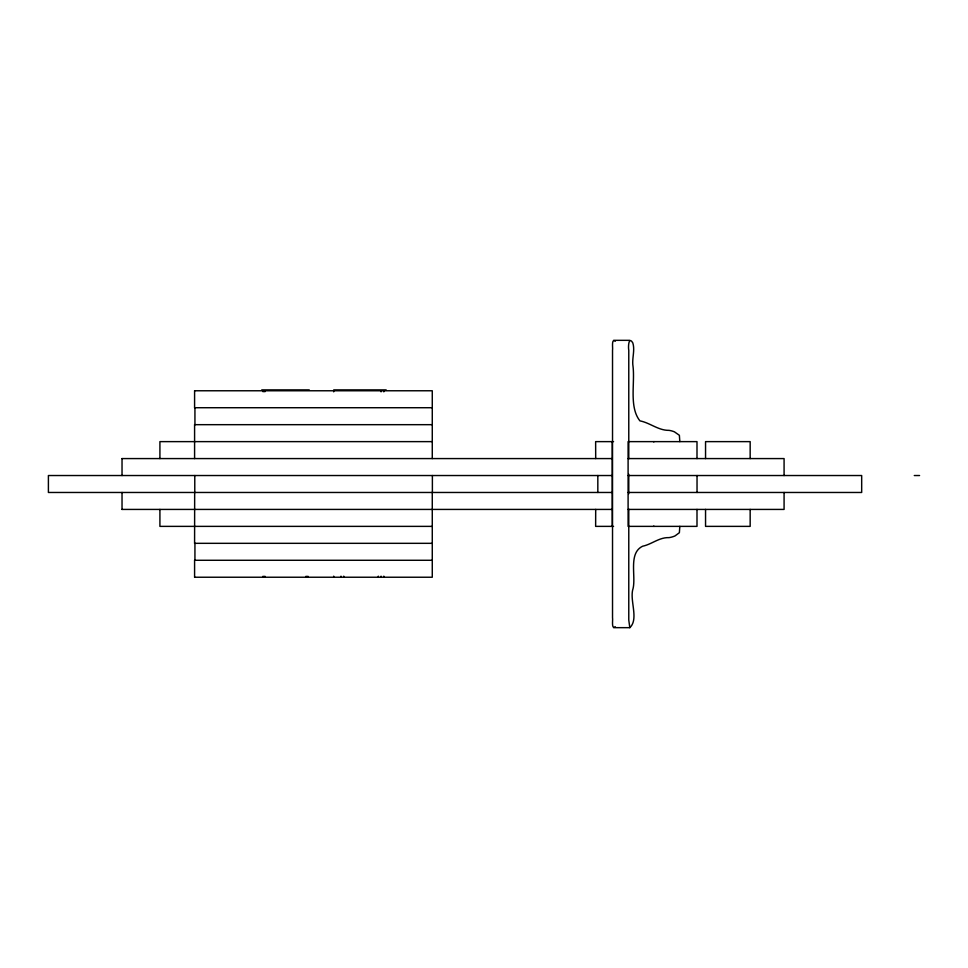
<?xml version="1.0" encoding="UTF-8"?>
<svg xmlns="http://www.w3.org/2000/svg" width="968" height="968" viewBox="0 0 968 968"><rect width="100%" height="100%" fill="white"/><g stroke="black" fill="none" stroke-linecap="round" stroke-linejoin="round"><path stroke-width="1.45" d="M679.814 441.626L679.379 435.298L674.43 431.837A251.148 71.438 -90 0 0 668.961 430.361C658.361 430.506 650.048 422.822 639.921 420.862C628.958 407.104 635.044 383.437 633.036 366.533C631.693 358.717 635.238 350.44 632.794 342.878C628.595 335.678 628.087 347.294 628.776 350.186L628.776 458.905M615.309 626.78C611.062 630.023 613.071 619.484 612.526 617.814L612.526 350.186C613.071 348.516 611.062 337.977 615.309 341.22M613.567 340.337L629.817 340.337M261.747 389.886L309.252 389.886M333.706 389.886L386.171 389.886M194.58 390.769L432.272 390.769L432.272 458.578M194.58 407.722L432.272 407.722M194.58 424.674L432.272 424.674M432.272 441.626L159.914 441.626L159.914 458.578M613.555 441.626L595.635 441.626L595.695 458.578M121.92 458.578L611.994 458.578M628.014 458.578L784.08 458.578L784.08 475.53M612.26 475.53L48.4 475.53L48.4 492.47L611.994 492.47M628.014 475.53L861.677 475.53L861.677 492.47L628.014 492.47M914.276 475.53L919.576 475.53M121.92 509.422L432.272 509.422M432.599 509.422L611.994 509.422M628.014 509.422L784.08 509.422L784.08 492.47M432.272 526.374L159.914 526.374L159.914 509.422M613.555 526.374L595.635 526.374L595.695 509.422M194.58 543.326L432.272 543.326M194.58 560.278L432.272 560.278M194.58 577.231L432.272 577.231L432.272 492.47M613.567 627.663L629.817 627.663C639.183 618.988 629.188 599.979 633.084 588.459C636.061 575.597 628.208 553.164 642.607 546.23C651.742 544.343 659.256 537.228 668.961 537.627A255.358 72.636 -90 0 0 675.011 535.921L679.379 532.702L679.814 526.374M629.817 627.663L628.776 620.101L628.776 509.095M750.164 458.578L750.164 441.626L705.551 441.626L705.551 458.578M750.164 509.422L750.164 526.374L705.551 526.374L705.551 509.422M696.996 458.578L696.996 441.626L628.099 441.626L628.099 526.374L696.996 526.374L696.996 509.422M697.033 475.53L697.033 492.47M628.776 474.247L628.776 493.753M612.26 441.626L612.26 526.374M597.825 475.53L597.825 492.47M432.381 475.53L432.381 492.47M383.824 390.769L383.824 391.834M383.824 576.166L383.824 577.231M381.077 390.769L381.077 391.834M381.077 576.166L381.077 577.231M378.306 576.166L378.306 577.231M343.749 576.166L343.749 577.231M341.002 576.166L341.002 577.231M333.706 390.769L333.706 391.834M333.706 576.166L333.706 577.231M307.836 576.166L307.836 577.231M306.178 576.166L306.178 577.231M264.821 390.769L264.821 391.834M264.821 576.166L264.821 577.231M263.163 390.769L263.163 391.834M263.163 576.166L263.163 577.231M194.931 407.722L194.931 424.674M194.774 475.53L194.774 492.47M194.931 543.326L194.931 560.278M194.592 390.769L194.592 407.722M194.592 424.674L194.592 458.578M194.665 492.47L194.592 543.326M194.592 560.278L194.592 577.231M122.028 458.578L122.028 475.53M122.028 492.47L122.028 509.422M653.799 441.928A2.674 0.762 90 0 1 654.15 441.626M654.15 526.374A2.674 0.762 -90 0 1 653.799 526.072"/></g></svg>
